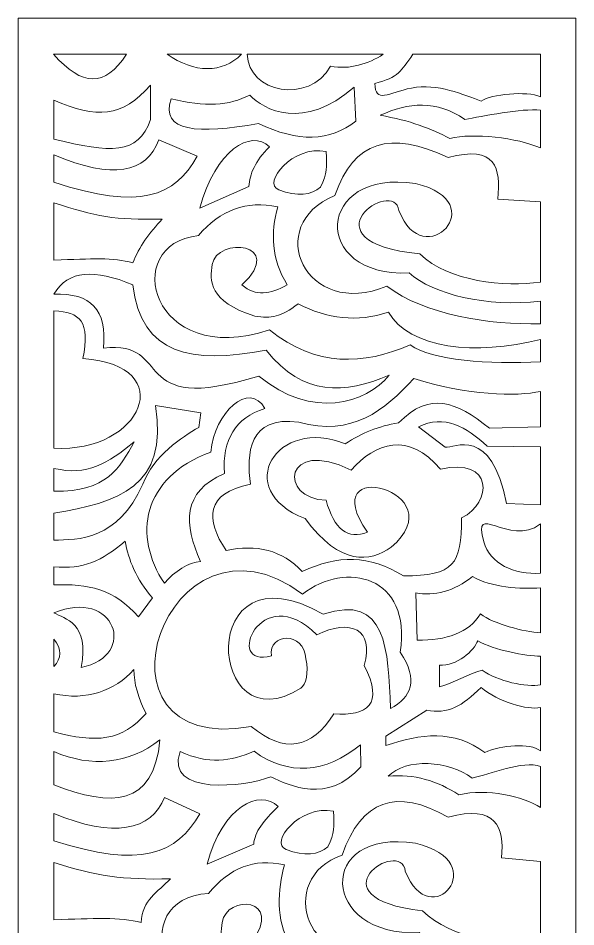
# Model space of a CAD drawing. Header units: centimetres. Extents: x -2.9 to 3.2, y -11.6 to 9.5.
# Drawn here: x -2.85 to 3.25, y -0.45 to 9.48 of the extents above; entities that cross this region are included whole.
import ezdxf

# ---------------------------------------------------------------- set-up
doc = ezdxf.new("R2010")
doc.units = ezdxf.units.CM
doc.header["$MEASUREMENT"] = 0
doc.layers.add('layer 1', color=7, linetype='Continuous')

msp = doc.modelspace()

# ---------------------------------------------------------------- linework, layer by layer
at = {"layer": 'layer 1', "color": 141, "lineweight": 9}
msp.add_open_spline([(-2.85421, 9.48272), (-2.85421, 9.48272), (3.24516, 9.48272), (3.24516, 9.48272), (3.24516, 9.48272), (3.24516, 9.48272), (3.24516, -11.56494), (3.24516, -11.56494), (3.24516, -11.56494), (3.24516, -11.56494), (-2.85421, -11.56494), (-2.85421, -11.56494), (-2.85421, -11.56494), (-2.85421, -11.56494), (-2.85421, 9.48272), (-2.85421, 9.48272)], degree=3, knots=[0, 0, 0, 0, 0.2, 0.2, 0.2, 0.2, 0.4, 0.4, 0.4, 0.4, 0.6, 0.6, 0.6, 0.6, 1, 1, 1, 1], dxfattribs=at)
at = {"layer": 'layer 1', "color": 7, "lineweight": 9}
for points, knots in [([(-2.46839, 9.08752), (-2.14967, 8.7339), (-1.90802, 8.72393), (-1.66891, 9.08752), (-1.66891, 9.08752), (-1.66891, 9.08752), (-2.46839, 9.08752), (-2.46839, 9.08752)], [0, 0, 0, 0, 0.3333333, 0.3333333, 0.3333333, 0.3333333, 1, 1, 1, 1]), ([(-1.22599, 9.08752), (-0.92841, 8.88158), (-0.61895, 8.87758), (-0.41336, 9.08752), (-0.41336, 9.08752), (-0.41336, 9.08752), (-1.22599, 9.08752), (-1.22599, 9.08752)], [0, 0, 0, 0, 0.3333333, 0.3333333, 0.3333333, 0.3333333, 1, 1, 1, 1]), ([(-0.35011, 9.08752), (-0.35011, 9.08752), (1.1397, 9.08752), (1.1397, 9.08752), (1.1397, 9.08752), (0.97135, 8.98345), (0.77925, 8.9181), (0.56345, 8.95657), (0.56345, 8.95657), (0.31829, 8.53523), (-0.33368, 8.66857), (-0.35011, 9.08752)], [0, 0, 0, 0, 0.25, 0.25, 0.25, 0.25, 0.5, 0.5, 0.5, 0.5, 1, 1, 1, 1]), ([(1.46346, 9.08752), (1.46346, 9.08752), (2.85934, 9.08752), (2.85934, 9.08752), (2.85934, 9.08752), (2.85934, 9.08752), (2.85934, 8.62433), (2.85934, 8.62433), (2.85934, 8.62433), (2.70521, 8.68853), (2.32037, 8.65471), (2.21081, 8.57635), (2.21081, 8.57635), (2.02487, 8.64133), (1.731, 8.7763), (1.4477, 8.719), (1.4477, 8.719), (1.19387, 8.66767), (1.05211, 8.54349), (1.04588, 8.76914), (1.04588, 8.76914), (1.31325, 8.836), (1.32979, 8.90489), (1.46346, 9.08752)], [0, 0, 0, 0, 0.1428571, 0.1428571, 0.1428571, 0.1428571, 0.2857143, 0.2857143, 0.2857143, 0.2857143, 0.4285714, 0.4285714, 0.4285714, 0.4285714, 0.5714286, 0.5714286, 0.5714286, 0.5714286, 0.7142857, 0.7142857, 0.7142857, 0.7142857, 1, 1, 1, 1]), ([(-2.46271, 8.58628), (-1.99693, 8.37989), (-1.71988, 8.39926), (-1.40561, 8.74858), (-1.40561, 8.74858), (-1.40561, 8.74858), (-1.40634, 8.37589), (-1.40634, 8.37589), (-1.40634, 8.37589), (-1.5422, 7.98173), (-1.84691, 8.01064), (-2.46271, 8.15949), (-2.46271, 8.15949), (-2.46271, 8.15949), (-2.46271, 8.58628), (-2.46271, 8.58628)], [0, 0, 0, 0, 0.2, 0.2, 0.2, 0.2, 0.4, 0.4, 0.4, 0.4, 0.6, 0.6, 0.6, 0.6, 1, 1, 1, 1]), ([(-1.18116, 8.60048), (-0.81334, 8.50958), (-0.54102, 8.52526), (-0.32151, 8.64278), (-0.32151, 8.64278), (-0.17142, 8.47925), (0.26858, 8.24678), (0.81951, 8.72949), (0.81951, 8.72949), (0.81951, 8.72949), (0.83739, 8.35595), (0.83739, 8.35595), (0.83739, 8.35595), (0.55904, 8.13315), (0.20492, 8.12504), (-0.22492, 8.33154), (-0.22492, 8.33154), (-0.88634, 8.21123), (-1.30292, 8.24092), (-1.18116, 8.60048)], [0, 0, 0, 0, 0.1666667, 0.1666667, 0.1666667, 0.1666667, 0.3333333, 0.3333333, 0.3333333, 0.3333333, 0.5, 0.5, 0.5, 0.5, 0.6666667, 0.6666667, 0.6666667, 0.6666667, 1, 1, 1, 1]), ([(1.10487, 8.42119), (1.42988, 8.36499), (1.6681, 8.274), (1.86688, 8.16718), (1.86688, 8.16718), (2.12252, 8.23231), (2.60361, 8.17581), (2.85934, 8.06407), (2.85934, 8.06407), (2.85934, 8.06407), (2.85934, 8.47548), (2.85934, 8.47548), (2.85934, 8.47548), (2.65114, 8.5024), (2.22047, 8.40627), (2.03123, 8.37636), (2.03123, 8.37636), (1.72244, 8.59026), (1.41362, 8.561), (1.10487, 8.42119)], [0, 0, 0, 0, 0.1666667, 0.1666667, 0.1666667, 0.1666667, 0.3333333, 0.3333333, 0.3333333, 0.3333333, 0.5, 0.5, 0.5, 0.5, 0.6666667, 0.6666667, 0.6666667, 0.6666667, 1, 1, 1, 1]), ([(-0.10539, 8.07754), (-0.30883, 8.27017), (-0.69543, 8.04605), (-0.8674, 7.40517), (-0.8674, 7.40517), (-0.8674, 7.40517), (-0.32951, 7.64424), (-0.32951, 7.64424), (-0.32951, 7.64424), (-0.32343, 7.77724), (-0.26291, 7.91934), (-0.10539, 8.07754)], [0, 0, 0, 0, 0.25, 0.25, 0.25, 0.25, 0.5, 0.5, 0.5, 0.5, 1, 1, 1, 1]), ([(2.39129, 7.50576), (2.39129, 7.50576), (2.85934, 7.47441), (2.85934, 7.47441), (2.85934, 7.47441), (2.85934, 7.47441), (2.85934, 6.59834), (2.85934, 6.59834), (2.85934, 6.59834), (2.46819, 6.54335), (1.85524, 6.60065), (1.53968, 6.90502), (1.53968, 6.90502), (0.22153, 7.04107), (1.26468, 7.7557), (1.31069, 7.37864), (1.31069, 7.37864), (1.57808, 6.67646), (2.35477, 7.47342), (1.49334, 7.67412), (1.49334, 7.67412), (0.39384, 7.84585), (0.34007, 6.64896), (1.42199, 6.69746), (1.42199, 6.69746), (1.6833, 6.4621), (2.26971, 6.32146), (2.85934, 6.38916), (2.85934, 6.38916), (2.85934, 6.38916), (2.85934, 6.14316), (2.85934, 6.14316), (2.85934, 6.14316), (2.30048, 6.12843), (1.58695, 6.23999), (1.17957, 6.55352), (1.17957, 6.55352), (0.28902, 6.18007), (-0.18485, 7.22093), (0.61033, 7.54512), (0.61033, 7.54512), (0.82057, 8.14569), (1.20991, 8.25541), (1.8494, 7.95948), (1.8494, 7.95948), (2.36987, 8.09979), (2.42721, 7.84585), (2.39129, 7.50576)], [0, 0, 0, 0, 0.0769231, 0.0769231, 0.0769231, 0.0769231, 0.1538462, 0.1538462, 0.1538462, 0.1538462, 0.2307692, 0.2307692, 0.2307692, 0.2307692, 0.3076923, 0.3076923, 0.3076923, 0.3076923, 0.3846154, 0.3846154, 0.3846154, 0.3846154, 0.4615385, 0.4615385, 0.4615385, 0.4615385, 0.5384615, 0.5384615, 0.5384615, 0.5384615, 0.6153846, 0.6153846, 0.6153846, 0.6153846, 0.6923077, 0.6923077, 0.6923077, 0.6923077, 0.7692308, 0.7692308, 0.7692308, 0.7692308, 0.8461538, 0.8461538, 0.8461538, 0.8461538, 1, 1, 1, 1]), ([(-2.46271, 7.98789), (-1.81776, 7.71583), (-1.45545, 7.78645), (-1.31564, 8.15224), (-1.31564, 8.15224), (-1.31564, 8.15224), (-0.89728, 7.97295), (-0.89728, 7.97295), (-0.89728, 7.97295), (-1.14183, 7.53264), (-1.51736, 7.38122), (-2.46271, 7.68906), (-2.46271, 7.68906), (-2.46271, 7.68906), (-2.46271, 7.98789), (-2.46271, 7.98789)], [0, 0, 0, 0, 0.2, 0.2, 0.2, 0.2, 0.4, 0.4, 0.4, 0.4, 0.6, 0.6, 0.6, 0.6, 1, 1, 1, 1]), ([(-0.00374, 7.60635), (0.19831, 7.53031), (0.35291, 7.54711), (0.45242, 7.63708), (0.45242, 7.63708), (0.53074, 7.79224), (0.51887, 7.84576), (0.51567, 8.02562), (0.51567, 8.02562), (0.14518, 8.09976), (-0.19125, 7.67695), (-0.00374, 7.60635)], [0, 0, 0, 0, 0.25, 0.25, 0.25, 0.25, 0.5, 0.5, 0.5, 0.5, 1, 1, 1, 1]), ([(-2.46271, 7.46494), (-2.00655, 7.31693), (-1.80005, 7.27308), (-1.27758, 7.28605), (-1.27758, 7.28605), (-1.41809, 7.13764), (-1.53487, 6.9813), (-1.59952, 6.80752), (-1.59952, 6.80752), (-1.82224, 6.87031), (-2.03799, 6.85146), (-2.46271, 6.83844), (-2.46271, 6.83844), (-2.46271, 6.83844), (-2.46271, 7.46494), (-2.46271, 7.46494)], [0, 0, 0, 0, 0.2, 0.2, 0.2, 0.2, 0.4, 0.4, 0.4, 0.4, 0.6, 0.6, 0.6, 0.6, 1, 1, 1, 1]), ([(-0.01574, 7.42012), (-0.09142, 7.13627), (-0.08813, 6.85239), (0.08885, 6.56846), (0.08885, 6.56846), (-0.10037, 6.46404), (-0.25592, 6.43783), (-0.40733, 6.56699), (-0.40733, 6.56699), (0.08751, 7.03023), (-0.68475, 7.09608), (-0.7324, 6.78914), (-0.7324, 6.78914), (-0.75928, 6.61594), (-0.7737, 6.38315), (-0.26624, 6.22664), (-0.26624, 6.22664), (-0.08246, 6.19819), (0.01475, 6.21252), (0.20838, 6.35928), (0.20838, 6.35928), (0.52522, 6.1992), (0.85233, 6.15198), (1.19451, 6.26963), (1.19451, 6.26963), (1.42517, 5.87054), (2.14873, 5.78908), (2.85934, 5.9708), (2.85934, 5.9708), (2.85934, 5.9708), (2.85934, 5.72774), (2.85934, 5.72774), (2.85934, 5.72774), (2.29334, 5.69414), (1.67115, 5.74264), (1.43358, 5.91104), (1.43358, 5.91104), (0.92055, 5.68951), (0.40755, 5.6654), (-0.10539, 6.07539), (-0.10539, 6.07539), (-1.40379, 5.64486), (-1.74697, 7.0154), (-0.88234, 7.10635), (-0.88234, 7.10635), (-0.64394, 7.38777), (-0.35509, 7.49236), (-0.01574, 7.42012)], [0, 0, 0, 0, 0.0769231, 0.0769231, 0.0769231, 0.0769231, 0.1538462, 0.1538462, 0.1538462, 0.1538462, 0.2307692, 0.2307692, 0.2307692, 0.2307692, 0.3076923, 0.3076923, 0.3076923, 0.3076923, 0.3846154, 0.3846154, 0.3846154, 0.3846154, 0.4615385, 0.4615385, 0.4615385, 0.4615385, 0.5384615, 0.5384615, 0.5384615, 0.5384615, 0.6153846, 0.6153846, 0.6153846, 0.6153846, 0.6923077, 0.6923077, 0.6923077, 0.6923077, 0.7692308, 0.7692308, 0.7692308, 0.7692308, 0.8461538, 0.8461538, 0.8461538, 0.8461538, 1, 1, 1, 1]), ([(-2.46271, 6.46404), (-2.30579, 6.7335), (-2.02154, 6.74071), (-1.59952, 6.56846), (-1.59952, 6.56846), (-1.50654, 5.7976), (-0.9621, 5.69766), (-0.14013, 5.85452), (-0.14013, 5.85452), (0.26248, 5.33896), (0.71626, 5.37695), (1.20459, 5.57926), (1.20459, 5.57926), (0.94765, 5.27509), (0.36275, 5.0871), (-0.22329, 5.57063), (-0.22329, 5.57063), (-1.67477, 5.1207), (-1.13684, 5.97247), (-1.92012, 5.87449), (-1.92012, 5.87449), (-1.88328, 6.29878), (-2.05795, 6.48149), (-2.46271, 6.46404)], [0, 0, 0, 0, 0.1428571, 0.1428571, 0.1428571, 0.1428571, 0.2857143, 0.2857143, 0.2857143, 0.2857143, 0.4285714, 0.4285714, 0.4285714, 0.4285714, 0.5714286, 0.5714286, 0.5714286, 0.5714286, 0.7142857, 0.7142857, 0.7142857, 0.7142857, 1, 1, 1, 1]), ([(-2.46271, 6.28221), (-2.17674, 6.27452), (-2.06299, 6.16156), (-2.14606, 5.76162), (-2.14606, 5.76162), (-1.07143, 5.68761), (-1.51093, 4.72665), (-2.46271, 4.78179), (-2.46271, 4.78179), (-2.46271, 4.78179), (-2.46271, 6.28221), (-2.46271, 6.28221)], [0, 0, 0, 0, 0.25, 0.25, 0.25, 0.25, 0.5, 0.5, 0.5, 0.5, 1, 1, 1, 1]), ([(-0.15687, 5.21643), (-0.32479, 5.51973), (-0.70853, 5.17478), (-0.74786, 4.7396), (-0.74786, 4.7396), (-1.50473, 4.46116), (-1.59991, 3.81756), (-1.2549, 3.3049), (-1.2549, 3.3049), (-1.14412, 3.43594), (-0.98982, 3.53452), (-0.85879, 3.54332), (-0.85879, 3.54332), (-1.04431, 3.95348), (-1.06438, 4.30005), (-0.59845, 4.50655), (-0.59845, 4.50655), (-0.62425, 4.8755), (-0.47704, 5.11214), (-0.15687, 5.21643)], [0, 0, 0, 0, 0.1666667, 0.1666667, 0.1666667, 0.1666667, 0.3333333, 0.3333333, 0.3333333, 0.3333333, 0.5, 0.5, 0.5, 0.5, 0.6666667, 0.6666667, 0.6666667, 0.6666667, 1, 1, 1, 1]), ([(2.85934, 5.01456), (2.85934, 5.01456), (2.85934, 5.40303), (2.85934, 5.40303), (2.85934, 5.40303), (2.60134, 5.34329), (2.05588, 5.35987), (1.47206, 5.54449), (1.47206, 5.54449), (1.1527, 5.19253), (0.80016, 4.90486), (0.21504, 5.06669), (0.21504, 5.06669), (-0.34131, 5.14196), (-0.35608, 4.71958), (-0.31456, 4.38702), (-0.31456, 4.38702), (-0.80901, 4.29039), (-0.80741, 4.00535), (-0.58042, 3.66417), (-0.58042, 3.66417), (-0.2482, 3.73489), (0.03311, 3.6676), (0.25303, 3.43369), (0.25303, 3.43369), (0.64547, 3.61567), (0.98255, 3.62081), (1.35887, 3.38595), (1.35887, 3.38595), (1.92044, 3.38757), (1.99285, 3.51317), (1.99534, 4.01967), (1.99534, 4.01967), (2.33648, 4.18893), (2.34593, 4.68673), (1.76503, 4.5512), (1.76503, 4.5512), (1.42045, 4.97012), (1.04882, 4.84092), (0.78835, 4.54227), (0.78835, 4.54227), (0.04552, 4.90728), (-0.00806, 4.22435), (0.5134, 4.21261), (0.5134, 4.21261), (0.60073, 3.89575), (0.75218, 3.77924), (0.96769, 3.86303), (0.96769, 3.86303), (0.36247, 4.72522), (1.95369, 4.31372), (1.22492, 3.69885), (1.22492, 3.69885), (0.9921, 3.54057), (0.67591, 3.48684), (0.28309, 4.01348), (0.28309, 4.01348), (-0.524, 4.32351), (-0.02592, 5.13722), (0.72402, 4.82892), (0.72402, 4.82892), (0.90438, 4.94943), (1.08603, 5.02141), (1.30706, 5.06035), (1.30706, 5.06035), (1.64576, 5.40141), (1.93101, 5.29719), (2.30018, 4.99961), (2.30018, 4.99961), (2.30018, 4.99961), (2.85934, 5.01456), (2.85934, 5.01456)], [0, 0, 0, 0, 0.0526316, 0.0526316, 0.0526316, 0.0526316, 0.1052632, 0.1052632, 0.1052632, 0.1052632, 0.1578947, 0.1578947, 0.1578947, 0.1578947, 0.2105263, 0.2105263, 0.2105263, 0.2105263, 0.2631579, 0.2631579, 0.2631579, 0.2631579, 0.3157895, 0.3157895, 0.3157895, 0.3157895, 0.3684211, 0.3684211, 0.3684211, 0.3684211, 0.4210526, 0.4210526, 0.4210526, 0.4210526, 0.4736842, 0.4736842, 0.4736842, 0.4736842, 0.5263158, 0.5263158, 0.5263158, 0.5263158, 0.5789474, 0.5789474, 0.5789474, 0.5789474, 0.6315789, 0.6315789, 0.6315789, 0.6315789, 0.6842105, 0.6842105, 0.6842105, 0.6842105, 0.7368421, 0.7368421, 0.7368421, 0.7368421, 0.7894737, 0.7894737, 0.7894737, 0.7894737, 0.8421053, 0.8421053, 0.8421053, 0.8421053, 0.8947368, 0.8947368, 0.8947368, 0.8947368, 1, 1, 1, 1]), ([(-2.46271, 4.07325), (-1.76357, 4.18391), (-1.20709, 4.36224), (-1.35144, 5.24763), (-1.35144, 5.24763), (-1.35144, 5.24763), (-0.85738, 5.16702), (-0.85738, 5.16702), (-0.85738, 5.16702), (-0.85738, 5.16702), (-0.87987, 5.00991), (-0.87987, 5.00991), (-0.87987, 5.00991), (-1.06345, 4.90279), (-1.37166, 4.7012), (-1.49059, 4.38989), (-1.49059, 4.38989), (-1.76543, 3.77176), (-2.20036, 3.78009), (-2.46271, 3.77784), (-2.46271, 3.77784), (-2.46271, 3.77784), (-2.46271, 4.07325), (-2.46271, 4.07325)], [0, 0, 0, 0, 0.1428571, 0.1428571, 0.1428571, 0.1428571, 0.2857143, 0.2857143, 0.2857143, 0.2857143, 0.4285714, 0.4285714, 0.4285714, 0.4285714, 0.5714286, 0.5714286, 0.5714286, 0.5714286, 0.7142857, 0.7142857, 0.7142857, 0.7142857, 1, 1, 1, 1]), ([(2.85934, 4.79683), (2.85934, 4.79683), (2.85934, 4.1629), (2.85934, 4.1629), (2.85934, 4.1629), (2.85934, 4.1629), (2.48609, 4.17591), (2.48609, 4.17591), (2.48609, 4.17591), (2.3221, 5.03908), (1.91328, 4.77742), (1.81544, 4.79363), (1.81544, 4.79363), (1.81544, 4.79363), (1.52322, 5.01456), (1.52322, 5.01456), (1.52322, 5.01456), (1.80815, 5.15409), (2.04503, 5.0176), (2.27691, 4.80388), (2.27691, 4.80388), (2.27691, 4.80388), (2.85934, 4.79683), (2.85934, 4.79683)], [0, 0, 0, 0, 0.1428571, 0.1428571, 0.1428571, 0.1428571, 0.2857143, 0.2857143, 0.2857143, 0.2857143, 0.4285714, 0.4285714, 0.4285714, 0.4285714, 0.5714286, 0.5714286, 0.5714286, 0.5714286, 0.7142857, 0.7142857, 0.7142857, 0.7142857, 1, 1, 1, 1]), ([(-2.46271, 4.56108), (-2.09977, 4.47513), (-1.87783, 4.6151), (-1.58458, 4.8502), (-1.58458, 4.8502), (-1.74699, 4.56491), (-1.87915, 4.30277), (-2.46271, 4.31231), (-2.46271, 4.31231), (-2.46271, 4.31231), (-2.46271, 4.56108), (-2.46271, 4.56108)], [0, 0, 0, 0, 0.25, 0.25, 0.25, 0.25, 0.5, 0.5, 0.5, 0.5, 1, 1, 1, 1]), ([(-0.08285, 2.51401), (-0.61091, 2.35547), (-0.20459, 3.36434), (0.41092, 2.74241), (0.41092, 2.74241), (0.78355, 2.92103), (1.04346, 2.80622), (0.93024, 2.4074), (0.93024, 2.4074), (1.14958, 1.97525), (0.96579, 1.85524), (0.59876, 1.87704), (0.59876, 1.87704), (0.35449, 1.49036), (0.05352, 1.44406), (-0.30414, 1.73818), (-0.30414, 1.73818), (-2.21413, 1.40897), (-1.22947, 4.29735), (0.25541, 3.18795), (0.25541, 3.18795), (0.72657, 3.55125), (1.45485, 3.39267), (1.32324, 2.55269), (1.32324, 2.55269), (1.5335, 2.24043), (1.44294, 2.05926), (1.2183, 1.93607), (1.2183, 1.93607), (1.19129, 2.57358), (1.18076, 3.20308), (0.48302, 2.96644), (0.48302, 2.96644), (-0.929, 3.77248), (-0.78793, 1.49685), (0.23892, 2.16034), (0.23892, 2.16034), (0.29025, 2.19124), (0.32833, 2.3317), (0.29103, 2.4777), (0.29103, 2.4777), (0.27771, 2.78913), (-0.12686, 2.75791), (-0.08285, 2.51401)], [0, 0, 0, 0, 0.0833333, 0.0833333, 0.0833333, 0.0833333, 0.1666667, 0.1666667, 0.1666667, 0.1666667, 0.25, 0.25, 0.25, 0.25, 0.3333333, 0.3333333, 0.3333333, 0.3333333, 0.4166667, 0.4166667, 0.4166667, 0.4166667, 0.5, 0.5, 0.5, 0.5, 0.5833333, 0.5833333, 0.5833333, 0.5833333, 0.6666667, 0.6666667, 0.6666667, 0.6666667, 0.75, 0.75, 0.75, 0.75, 0.8333333, 0.8333333, 0.8333333, 0.8333333, 1, 1, 1, 1]), ([(2.85934, 3.95372), (2.5107, 3.69061), (2.10382, 4.22273), (2.24041, 3.75948), (2.24041, 3.75948), (2.30312, 3.51692), (2.5723, 3.39784), (2.85934, 3.41583), (2.85934, 3.41583), (2.85934, 3.41583), (2.85934, 3.95372), (2.85934, 3.95372)], [0, 0, 0, 0, 0.25, 0.25, 0.25, 0.25, 0.5, 0.5, 0.5, 0.5, 1, 1, 1, 1]), ([(-2.46271, 3.28797), (-2.46271, 3.28797), (-2.46271, 3.48563), (-2.46271, 3.48563), (-2.46271, 3.48563), (-2.14457, 3.4567), (-1.93755, 3.54805), (-1.68554, 3.76631), (-1.68554, 3.76631), (-1.64666, 3.5593), (-1.56365, 3.35232), (-1.38351, 3.14539), (-1.38351, 3.14539), (-1.38351, 3.14539), (-1.53826, 2.93941), (-1.53826, 2.93941), (-1.53826, 2.93941), (-1.80152, 3.24192), (-2.09358, 3.30343), (-2.46271, 3.28797)], [0, 0, 0, 0, 0.1666667, 0.1666667, 0.1666667, 0.1666667, 0.3333333, 0.3333333, 0.3333333, 0.3333333, 0.5, 0.5, 0.5, 0.5, 0.6666667, 0.6666667, 0.6666667, 0.6666667, 1, 1, 1, 1]), ([(1.49419, 3.20116), (1.69303, 3.15878), (1.91672, 3.22189), (2.11567, 3.37816), (2.11567, 3.37816), (2.31468, 3.26261), (2.6437, 3.23811), (2.85934, 3.25504), (2.85934, 3.25504), (2.85934, 3.25504), (2.85934, 2.76256), (2.85934, 2.76256), (2.85934, 2.76256), (2.6765, 2.77618), (2.35054, 2.85807), (2.20091, 2.97092), (2.20091, 2.97092), (2.07344, 2.76128), (1.83172, 2.68193), (1.50986, 2.6832), (1.50986, 2.6832), (1.50986, 2.6832), (1.49419, 3.20116), (1.49419, 3.20116)], [0, 0, 0, 0, 0.1428571, 0.1428571, 0.1428571, 0.1428571, 0.2857143, 0.2857143, 0.2857143, 0.2857143, 0.4285714, 0.4285714, 0.4285714, 0.4285714, 0.5714286, 0.5714286, 0.5714286, 0.5714286, 0.7142857, 0.7142857, 0.7142857, 0.7142857, 1, 1, 1, 1]), ([(-2.46271, 2.98082), (-1.79757, 3.26285), (-1.53435, 2.51269), (-2.16602, 2.38444), (-2.16602, 2.38444), (-2.06997, 2.8708), (-2.34945, 2.92272), (-2.46271, 2.98082)], [0, 0, 0, 0, 0.3333333, 0.3333333, 0.3333333, 0.3333333, 1, 1, 1, 1]), ([(-2.46271, 2.6936), (-2.37585, 2.58372), (-2.37987, 2.48445), (-2.46271, 2.39575), (-2.46271, 2.39575), (-2.46271, 2.39575), (-2.46271, 2.6936), (-2.46271, 2.6936)], [0, 0, 0, 0, 0.3333333, 0.3333333, 0.3333333, 0.3333333, 1, 1, 1, 1]), ([(2.85934, 2.19431), (2.85934, 2.19431), (2.85934, 2.50685), (2.85934, 2.50685), (2.85934, 2.50685), (2.70087, 2.51087), (2.34762, 2.5739), (2.17249, 2.67732), (2.17249, 2.67732), (2.13632, 2.57124), (1.94031, 2.39761), (1.75349, 2.40888), (1.75349, 2.40888), (1.75349, 2.40888), (1.75578, 2.17308), (1.75578, 2.17308), (1.75578, 2.17308), (1.91049, 2.21725), (2.06518, 2.3111), (2.21985, 2.35532), (2.21985, 2.35532), (2.38693, 2.23639), (2.70889, 2.16415), (2.85934, 2.19431)], [0, 0, 0, 0, 0.1428571, 0.1428571, 0.1428571, 0.1428571, 0.2857143, 0.2857143, 0.2857143, 0.2857143, 0.4285714, 0.4285714, 0.4285714, 0.4285714, 0.5714286, 0.5714286, 0.5714286, 0.5714286, 0.7142857, 0.7142857, 0.7142857, 0.7142857, 1, 1, 1, 1]), ([(-2.46271, 2.09803), (-2.11051, 2.0193), (-1.79824, 2.1273), (-1.58899, 2.36321), (-1.58899, 2.36321), (-1.58741, 2.21016), (-1.54289, 2.05004), (-1.45543, 1.88273), (-1.45543, 1.88273), (-1.71174, 1.58299), (-2.00627, 1.55402), (-2.46271, 1.68319), (-2.46271, 1.68319), (-2.46271, 1.68319), (-2.46271, 2.09803), (-2.46271, 2.09803)], [0, 0, 0, 0, 0.2, 0.2, 0.2, 0.2, 0.4, 0.4, 0.4, 0.4, 0.6, 0.6, 0.6, 0.6, 1, 1, 1, 1]), ([(2.85934, 1.94807), (2.85934, 1.94807), (2.85934, 1.47453), (2.85934, 1.47453), (2.85934, 1.47453), (2.73737, 1.56377), (2.434, 1.53624), (2.24826, 1.45559), (2.24826, 1.45559), (1.91362, 1.70797), (1.54578, 1.6615), (1.16859, 1.53136), (1.16859, 1.53136), (1.16859, 1.53136), (1.16859, 1.63553), (1.16859, 1.63553), (1.16859, 1.63553), (1.16859, 1.63553), (1.61372, 1.91966), (1.61372, 1.91966), (1.61372, 1.91966), (1.84125, 1.87016), (2.00234, 1.962), (2.20847, 2.16741), (2.20847, 2.16741), (2.39501, 2.01069), (2.71529, 1.91371), (2.85934, 1.94807)], [0, 0, 0, 0, 0.125, 0.125, 0.125, 0.125, 0.25, 0.25, 0.25, 0.25, 0.375, 0.375, 0.375, 0.375, 0.5, 0.5, 0.5, 0.5, 0.625, 0.625, 0.625, 0.625, 0.75, 0.75, 0.75, 0.75, 1, 1, 1, 1]), ([(-2.46271, 1.46506), (-2.05207, 1.28713), (-1.64432, 1.32977), (-1.3042, 1.59298), (-1.3042, 1.59298), (-1.3687, 0.86133), (-1.83523, 0.86055), (-2.46271, 1.10037), (-2.46271, 1.10037), (-2.46271, 1.10037), (-2.46271, 1.46506), (-2.46271, 1.46506)], [0, 0, 0, 0, 0.25, 0.25, 0.25, 0.25, 0.5, 0.5, 0.5, 0.5, 1, 1, 1, 1]), ([(-1.08352, 1.46506), (-0.76417, 1.32393), (-0.53745, 1.35617), (-0.27318, 1.46869), (-0.27318, 1.46869), (0.10576, 1.19456), (0.50122, 1.2271), (0.88849, 1.53951), (0.88849, 1.53951), (0.88849, 1.53951), (0.89458, 1.29965), (0.89458, 1.29965), (0.89458, 1.29965), (0.52784, 0.88961), (0.11599, 1.09161), (-0.09103, 1.19041), (-0.09103, 1.19041), (-0.36791, 1.08007), (-1.24895, 0.9784), (-1.08352, 1.46506)], [0, 0, 0, 0, 0.1666667, 0.1666667, 0.1666667, 0.1666667, 0.3333333, 0.3333333, 0.3333333, 0.3333333, 0.5, 0.5, 0.5, 0.5, 0.6666667, 0.6666667, 0.6666667, 0.6666667, 1, 1, 1, 1]), ([(1.19237, 1.19525), (1.4771, 1.22407), (1.73119, 1.14554), (1.96435, 0.99347), (1.96435, 0.99347), (2.27626, 1.0656), (2.66385, 0.97686), (2.85934, 0.85473), (2.85934, 0.85473), (2.85934, 0.85473), (2.85934, 1.30406), (2.85934, 1.30406), (2.85934, 1.30406), (2.6619, 1.37271), (2.30381, 1.21374), (2.11126, 1.17588), (2.11126, 1.17588), (1.85823, 1.36981), (1.38884, 1.39686), (1.19237, 1.19525)], [0, 0, 0, 0, 0.1666667, 0.1666667, 0.1666667, 0.1666667, 0.3333333, 0.3333333, 0.3333333, 0.3333333, 0.5, 0.5, 0.5, 0.5, 0.6666667, 0.6666667, 0.6666667, 0.6666667, 1, 1, 1, 1]), ([(-0.0112, 0.86632), (-0.21465, 1.05896), (-0.61586, 0.87463), (-0.78782, 0.23375), (-0.78782, 0.23375), (-0.78782, 0.23375), (-0.27718, 0.45396), (-0.27718, 0.45396), (-0.27718, 0.45396), (-0.2711, 0.58696), (-0.16872, 0.70813), (-0.0112, 0.86632)], [0, 0, 0, 0, 0.25, 0.25, 0.25, 0.25, 0.5, 0.5, 0.5, 0.5, 1, 1, 1, 1]), ([(2.43108, 0.3045), (2.43108, 0.3045), (2.85934, 0.2632), (2.85934, 0.2632), (2.85934, 0.2632), (2.85934, 0.2632), (2.85934, -0.61287), (2.85934, -0.61287), (2.85934, -0.61287), (2.46819, -0.66786), (1.88508, -0.58072), (1.56952, -0.27636), (1.56952, -0.27636), (0.33094, -0.13036), (1.33431, 0.53454), (1.38032, 0.15748), (1.38032, 0.15748), (1.64771, -0.54469), (2.35477, 0.2622), (1.49334, 0.46291), (1.49334, 0.46291), (0.39384, 0.63464), (0.44948, -0.56225), (1.5314, -0.51375), (1.5314, -0.51375), (1.79271, -0.74912), (2.26971, -0.88975), (2.85934, -0.82205), (2.85934, -0.82205), (2.85934, -0.82205), (2.85934, -1.06805), (2.85934, -1.06805), (2.85934, -1.06805), (2.30048, -1.08278), (1.67647, -0.97123), (1.26909, -0.6577), (1.26909, -0.6577), (0.27907, -1.03114), (-0.0456, 0.08929), (0.6899, 0.33391), (0.6899, 0.33391), (0.90014, 0.93448), (1.27954, 1.07403), (1.8494, 0.74826), (1.8494, 0.74826), (2.36987, 0.88857), (2.467, 0.64458), (2.43108, 0.3045)], [0, 0, 0, 0, 0.0769231, 0.0769231, 0.0769231, 0.0769231, 0.1538462, 0.1538462, 0.1538462, 0.1538462, 0.2307692, 0.2307692, 0.2307692, 0.2307692, 0.3076923, 0.3076923, 0.3076923, 0.3076923, 0.3846154, 0.3846154, 0.3846154, 0.3846154, 0.4615385, 0.4615385, 0.4615385, 0.4615385, 0.5384615, 0.5384615, 0.5384615, 0.5384615, 0.6153846, 0.6153846, 0.6153846, 0.6153846, 0.6923077, 0.6923077, 0.6923077, 0.6923077, 0.7692308, 0.7692308, 0.7692308, 0.7692308, 0.8461538, 0.8461538, 0.8461538, 0.8461538, 1, 1, 1, 1]), ([(-2.46271, 0.78993), (-1.81776, 0.51787), (-1.39361, 0.59954), (-1.2538, 0.96534), (-1.2538, 0.96534), (-1.2538, 0.96534), (-0.86858, 0.78604), (-0.86858, 0.78604), (-0.86858, 0.78604), (-1.11314, 0.34573), (-1.51736, 0.18326), (-2.46271, 0.4911), (-2.46271, 0.4911), (-2.46271, 0.4911), (-2.46271, 0.78993), (-2.46271, 0.78993)], [0, 0, 0, 0, 0.2, 0.2, 0.2, 0.2, 0.4, 0.4, 0.4, 0.4, 0.6, 0.6, 0.6, 0.6, 1, 1, 1, 1]), ([(0.07584, 0.39514), (0.27786, 0.31909), (0.43248, 0.33589), (0.53199, 0.42587), (0.53199, 0.42587), (0.61031, 0.58103), (0.59844, 0.63455), (0.59524, 0.81441), (0.59524, 0.81441), (0.22475, 0.88855), (-0.11168, 0.46572), (0.07584, 0.39514)], [0, 0, 0, 0, 0.25, 0.25, 0.25, 0.25, 0.5, 0.5, 0.5, 0.5, 1, 1, 1, 1]), ([(0.05908, 0.2288), (-0.0166, -0.05505), (-0.03926, -0.36488), (0.12042, -0.64881), (0.12042, -0.64881), (-0.0688, -0.75323), (-0.24165, -0.76213), (-0.29791, -0.61568), (-0.29791, -0.61568), (0.05854, -0.12649), (-0.57536, -0.09526), (-0.62299, -0.40218), (-0.62299, -0.40218), (-0.64985, -0.57536), (-0.66429, -0.80817), (-0.15683, -0.96467), (-0.15683, -0.96467), (0.02695, -0.99313), (0.12416, -0.97879), (0.3178, -0.83204), (0.3178, -0.83204), (0.63463, -0.99211), (0.8839, -1.05664), (1.22608, -0.93899), (1.22608, -0.93899), (1.54323, -1.29483), (2.14873, -1.39229), (2.85934, -1.21057), (2.85934, -1.21057), (2.85934, -1.21057), (2.85934, -1.45363), (2.85934, -1.45363), (2.85934, -1.45363), (2.29334, -1.48723), (1.67677, -1.45733), (1.4392, -1.28893), (1.4392, -1.28893), (0.92618, -1.51046), (0.51696, -1.52592), (0.00403, -1.11593), (0.00403, -1.11593), (-1.31168, -1.58106), (-1.6981, -0.13267), (-0.77293, -0.08497), (-0.77293, -0.08497), (-0.53453, 0.19645), (-0.28027, 0.30104), (0.05908, 0.2288)], [0, 0, 0, 0, 0.0769231, 0.0769231, 0.0769231, 0.0769231, 0.1538462, 0.1538462, 0.1538462, 0.1538462, 0.2307692, 0.2307692, 0.2307692, 0.2307692, 0.3076923, 0.3076923, 0.3076923, 0.3076923, 0.3846154, 0.3846154, 0.3846154, 0.3846154, 0.4615385, 0.4615385, 0.4615385, 0.4615385, 0.5384615, 0.5384615, 0.5384615, 0.5384615, 0.6153846, 0.6153846, 0.6153846, 0.6153846, 0.6923077, 0.6923077, 0.6923077, 0.6923077, 0.7692308, 0.7692308, 0.7692308, 0.7692308, 0.8461538, 0.8461538, 0.8461538, 0.8461538, 1, 1, 1, 1]), ([(-2.46271, 0.25373), (-2.00655, 0.10572), (-1.71053, 0.06187), (-1.18806, 0.07484), (-1.18806, 0.07484), (-1.32857, -0.07358), (-1.49508, -0.15034), (-1.51, -0.40369), (-1.51, -0.40369), (-1.73272, -0.3409), (-2.03799, -0.35975), (-2.46271, -0.37277), (-2.46271, -0.37277), (-2.46271, -0.37277), (-2.46271, 0.25373), (-2.46271, 0.25373)], [0, 0, 0, 0, 0.2, 0.2, 0.2, 0.2, 0.4, 0.4, 0.4, 0.4, 0.6, 0.6, 0.6, 0.6, 1, 1, 1, 1])]:
    msp.add_open_spline(points, degree=3, knots=knots, dxfattribs=at)

doc.saveas('drawing.dxf')
